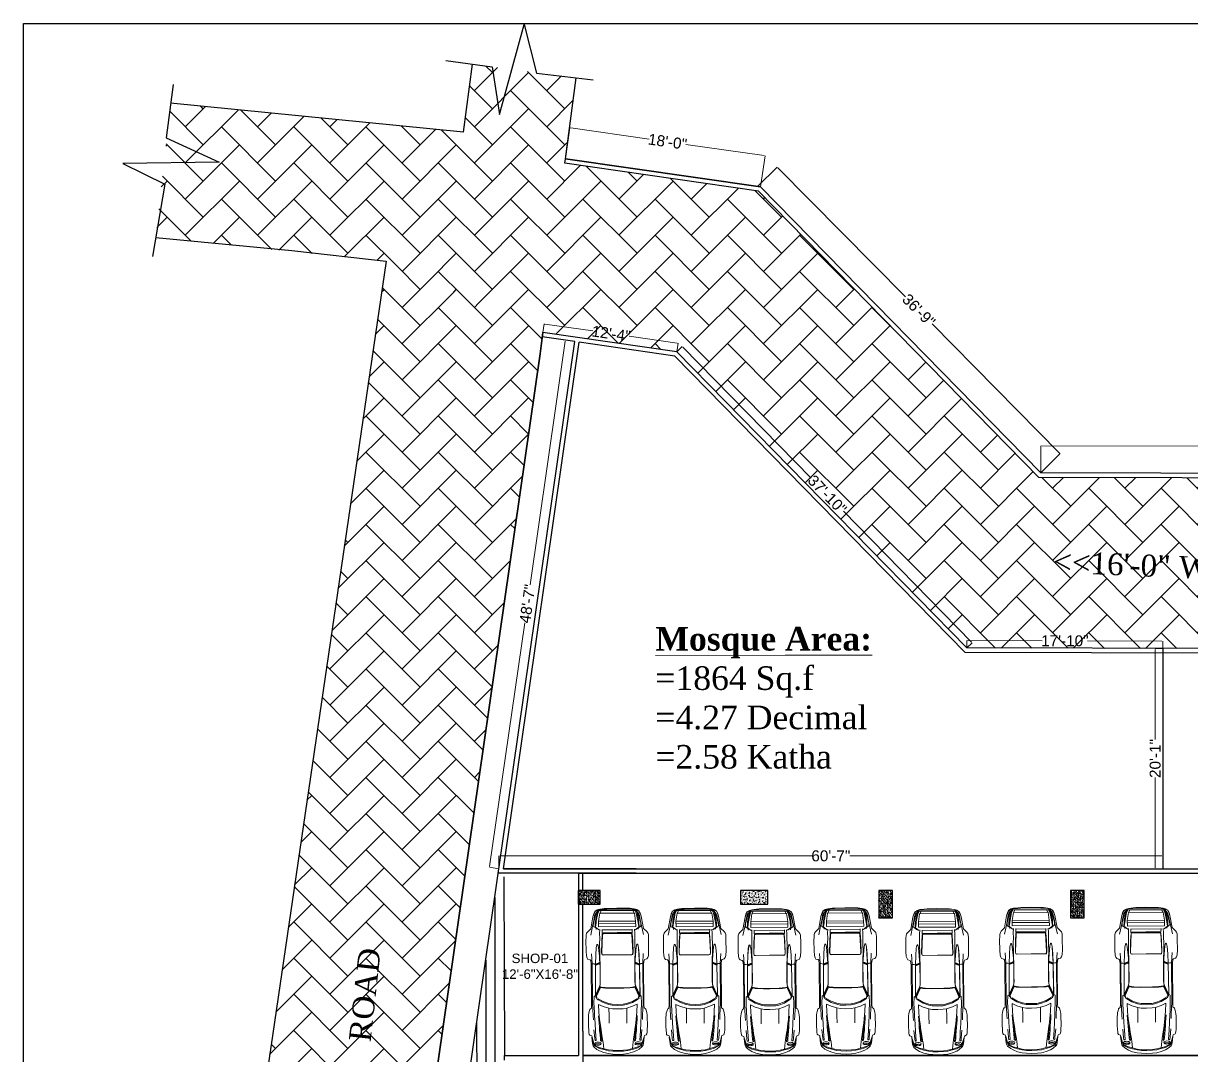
# Model space of a CAD drawing. Header units: inches. Extents: x -3571 to 5466, y -4496 to 5188.
# Drawn here: x 3135 to 4415, y 2149 to 3280 of the extents above; entities that cross this region are included whole.
import ezdxf

# ---------------------------------------------------------------- set-up
doc = ezdxf.new("R2010")
doc.units = ezdxf.units.IN
doc.header["$MEASUREMENT"] = 0
for name, color, linetype, lineweight in [('CLOUMN', 10, 'Continuous', 30), ('high income', 202, 'Continuous', 5), ('P1', 7, 'Continuous', 9), ('Road', 6, 'Continuous', 25), ('text', 7, 'Continuous', 5), ('wall', 250, 'Continuous', 30), ('WALL (I)', 7, 'Continuous', 30)]:
    doc.layers.add(name, color=color, linetype=linetype, lineweight=lineweight)
doc.layers.add('HATCH LIGHT', color=7, linetype='Continuous', lineweight=25, true_color=0x939c9f)
doc.layers.add('Property Limit', color=3, linetype='Continuous')
doc.styles.add('1-2', font='arial.ttf')
doc.styles.add('arial narrow', font='ARIALN.TTF')
doc.styles.add('DIM', font='arial.ttf', dxfattribs={"width": 0.9, "height": 7})
doc.styles.add('style2', font='ARIALN.TTF')
doc.styles.add('TR', font='swisscb.ttf')
doc.linetypes.add('ZIGZAG', pattern='A,0.0001,-0.2,[131,ltypeshp.shx,S=0.2,R=0,X=-0.2,Y=0],-0.4,[131,ltypeshp.shx,S=0.2,R=180,X=0.2,Y=0],-0.2', length=0.8001)
doc.dimstyles.new('STANDARD$0', dxfattribs={"dimscale": 0, "dimtxt": 10, "dimasz": 8, "dimexe": 6, "dimexo": 8, "dimgap": 3, "dimtad": 1, "dimdec": 0, "dimzin": 3, "dimdsep": 46, "dimlunit": 4, "dimtxsty": 'DIM', "dimblk": 'DOTSMALL', "dimcen": 0, "dimclrd": 6, "dimclre": 6, "dimclrt": 256, "dimadec": 0, "dimazin": 0, "dimtfac": 1, "dimtdec": 0, "dimtofl": 0, "dimtmove": 2, "dimatfit": 0, "dimldrblk": 'DOTSMALL', "dimfxl": 1, "dimtolj": 1, "dimtzin": 0, "dimarcsym": 0})
pattern_1 = [(45, (-169097.448, -8831.42), (3e-15, 39.5979797), [84, -28]), (135, (-169077.65, -8811.622), (3e-15, 39.5979797), [84, -28])]
pattern_2 = [(50, (-43240.7433, -66502.532), (3.44284888, -0.30121025), [0.36, -3.96]), (355, (-43240.7433, -66502.532), (-0.6660064, 3.61052224), [0.288, -3.168]), (100.4514445, (-43240.4564, -66502.557), (2.77684246, 3.30931196), [0.30595292, -3.36548214]), (46.1842, (-43240.7433, -66501.572), (5.12275839, -0.79449255), [0.54, -5.94]), (96.6356355, (-43240.3164, -66501.638), (4.48637734, 4.67576928), [0.45892964, -5.04822605]), (351.184164, (-43240.7433, -66501.572), (4.48637734, 4.67576928), [0.432, -4.752]), (21, (-43240.2633, -66501.812), (2.86515385, -1.932570675), [0.36, -3.96]), (326, (-43240.2633, -66501.812), (1.1679136, 3.48072022), [0.288, -3.168]), (71.4514447, (-43240.0245, -66501.973), (4.03306741, 1.54814953), [0.30595291, -3.36548214]), (37.5, (-43240.7433, -66502.5319), (0.058367306, 1.597890498), [0, -3.1296, 0, -3.216, 0, -3.18]), (7.5, (-43240.7433, -66502.5319), (1.26273378, 1.893176217), [0, -1.8336, 0, -3.0576, 0, -1.212]), (327.5, (-43241.8137, -66502.5319), (2.562347694, -0.108263384), [0, -1.2, 0, -3.744, 0, -4.968]), (317.5, (-43242.2937, -66502.5319), (2.79929361, 0.480503915), [0, -1.56, 0, -2.4864, 0, -3.528])]

# ---------------------------------------------------------------- blocks, each defined once
blk = doc.blocks.new('*D16')
at = {"color": 7, "lineweight": 15}
for p, q in [((3728.8, 3131.8), (3733.7, 3165.7)), ((3734.7, 3165.6), (3820.6, 3153.2)), ((3946.5, 3135.2), (3860.5, 3147.5)), ((3942.6, 3101.1), (3947.5, 3135))]:
    blk.add_line(p, q, dxfattribs=at)
at = {"color": 7}
for points in [[(3734.7, 3165.8), (3734.7, 3165.4), (3733.7, 3165.7)], [(3946.5, 3135.4), (3946.5, 3135), (3947.5, 3135)]]:
    blk.add_solid(points, dxfattribs=at)
at = {"layer": 'Defpoints', "color": 0}
for p in [(3728.8, 3131.8), (3947.5, 3135), (3942.6, 3101.1)]:
    blk.add_point(p, dxfattribs=at)
at = {"color": 7, "insert": (3840.6, 3150.4), "char_height": 12, "attachment_point": 5, "rotation": 351.8337, "style": '1-2'}
blk.add_mtext('\\A1;18\'-0"', dxfattribs=at)
blk = doc.blocks.new('*D17')
at = {"color": 7, "lineweight": 15}
for p, q in [((3939.5, 3101.6), (3960.8, 3122.7)), ((3961.5, 3122), (4101.3, 2980.4)), ((4270.2, 2809.4), (4130.4, 2951)), ((4249.5, 2787.7), (4270.9, 2808.7))]:
    blk.add_line(p, q, dxfattribs=at)
at = {"color": 7}
for points in [[(3961.7, 3122.1), (3961.4, 3121.8), (3960.8, 3122.7)], [(4270.3, 2809.6), (4270.1, 2809.3), (4270.9, 2808.7)]]:
    blk.add_solid(points, dxfattribs=at)
at = {"layer": 'Defpoints', "color": 0}
for p in [(3939.5, 3101.6), (4270.9, 2808.7), (4249.5, 2787.7)]:
    blk.add_point(p, dxfattribs=at)
at = {"color": 7, "insert": (4115.9, 2965.7), "char_height": 12, "attachment_point": 5, "rotation": 314.6432, "style": '1-2'}
blk.add_mtext('\\A1;36\'-9"', dxfattribs=at)
blk = doc.blocks.new('*D18')
at = {"layer": 'Defpoints', "color": 0, "ltscale": 2}
for p in [(5038.1, 2815.3), (4249.5, 2787.7), (5038, 2785.6)]:
    blk.add_point(p, dxfattribs=at)
at = {"layer": 'wall', "color": 7, "lineweight": 15, "ltscale": 2}
for p, q in [((4249.5, 2787.7), (4249.6, 2817.4)), ((4250.6, 2817.4), (4623.1, 2816.4)), ((5037.1, 2815.4), (4664.6, 2816.3)), ((5038, 2785.6), (5038.1, 2815.3))]:
    blk.add_line(p, q, dxfattribs=at)
at = {"layer": 'wall', "color": 7, "ltscale": 2}
for points in [[(4250.6, 2817.6), (4250.6, 2817.3), (4249.6, 2817.4)], [(5037.1, 2815.5), (5037.1, 2815.2), (5038.1, 2815.3)]]:
    blk.add_solid(points, dxfattribs=at)
at = {"layer": 'wall', "color": 7, "lineweight": 25, "ltscale": 2, "insert": (4643.9, 2816.4), "char_height": 12, "attachment_point": 5, "rotation": 359.8484, "style": '1-2'}
blk.add_mtext('\\A1;65\'-8"', dxfattribs=at)
blk = doc.blocks.new('*D21')
at = {"color": 7, "lineweight": 15}
for p, q in [((4383.1, 2595.3), (4374.9, 2595.3)), ((4374.9, 2594.3), (4374.9, 2495.5)), ((4374.9, 2355), (4374.9, 2453.8)), ((4383.1, 2354), (4374.9, 2354))]:
    blk.add_line(p, q, dxfattribs=at)
at = {"color": 7}
for points in [[(4374.8, 2594.3), (4375.1, 2594.3), (4374.9, 2595.3)], [(4374.8, 2355), (4375.1, 2355), (4374.9, 2354)]]:
    blk.add_solid(points, dxfattribs=at)
at = {"layer": 'Defpoints', "color": 0}
for p in [(4374.9, 2595.3), (4383.1, 2595.3), (4383.1, 2354)]:
    blk.add_point(p, dxfattribs=at)
at = {"color": 7, "insert": (4374.9, 2474.7), "char_height": 12, "attachment_point": 5, "rotation": 90, "style": '1-2'}
blk.add_mtext('\\A1;20\'-1"', dxfattribs=at)
blk = doc.blocks.new('*D61')
at = {"layer": 'Defpoints', "color": 0, "linetype": 'ByBlock'}
for p in [(3705.4, 2950.8), (3704, 2941.5), (3850.9, 2920.3)]:
    blk.add_point(p, dxfattribs=at)
at = {"layer": 'Property Limit', "color": 7, "linetype": 'ByBlock', "lineweight": 15}
for p, q in [((3704, 2941.5), (3705.4, 2950.8)), ((3706.3, 2950.7), (3758.9, 2943.1)), ((3851.3, 2929.8), (3798.7, 2937.4)), ((3850.9, 2920.3), (3852.3, 2929.7))]:
    blk.add_line(p, q, dxfattribs=at)
at = {"layer": 'Property Limit', "color": 7, "linetype": 'ByBlock'}
for points in [[(3706.4, 2950.8), (3706.3, 2950.5), (3705.4, 2950.8)], [(3851.3, 2930), (3851.3, 2929.6), (3852.3, 2929.7)]]:
    blk.add_solid(points, dxfattribs=at)
at = {"layer": 'Property Limit', "color": 7, "linetype": 'ByBlock', "lineweight": 30, "insert": (3778.8, 2940.2), "char_height": 12, "attachment_point": 5, "rotation": 351.8077, "style": '1-2'}
blk.add_mtext('\\A1;12\'-4"', dxfattribs=at)
blk = doc.blocks.new('*D23')
at = {"color": 7, "lineweight": 15}
for p, q in [((3850.9, 2920.3), (3856.7, 2926)), ((3857.4, 2925.3), (3997.8, 2781.9)), ((4173.7, 2602.2), (4033.3, 2745.6)), ((4168.6, 2595.9), (4174.4, 2601.5))]:
    blk.add_line(p, q, dxfattribs=at)
at = {"color": 7}
for points in [[(3857.5, 2925.4), (3857.3, 2925.2), (3856.7, 2926)], [(4173.8, 2602.4), (4173.6, 2602.1), (4174.4, 2601.5)]]:
    blk.add_solid(points, dxfattribs=at)
at = {"layer": 'Defpoints', "color": 0}
for p in [(3850.9, 2920.3), (4174.4, 2601.5), (4168.6, 2595.9)]:
    blk.add_point(p, dxfattribs=at)
at = {"color": 7, "insert": (4015.6, 2763.8), "char_height": 12, "attachment_point": 5, "rotation": 314.395, "style": '1-2'}
blk.add_mtext('\\A1;37\'-10"', dxfattribs=at)
blk = doc.blocks.new('*D62')
at = {"layer": 'Defpoints', "color": 0, "ltscale": 2}
for p in [(4383.1, 2603.4), (4168.6, 2595.9), (4383.1, 2595.3)]:
    blk.add_point(p, dxfattribs=at)
at = {"layer": 'wall', "color": 7, "lineweight": 15, "ltscale": 2}
for p, q in [((4168.6, 2595.9), (4168.6, 2603.9)), ((4169.6, 2603.9), (4251.1, 2603.7)), ((4382.1, 2603.4), (4300.7, 2603.6)), ((4383.1, 2595.3), (4383.1, 2603.4))]:
    blk.add_line(p, q, dxfattribs=at)
at = {"layer": 'wall', "color": 7, "ltscale": 2}
for points in [[(4169.6, 2604.1), (4169.6, 2603.8), (4168.6, 2603.9)], [(4382.1, 2603.5), (4382.1, 2603.2), (4383.1, 2603.4)]]:
    blk.add_solid(points, dxfattribs=at)
at = {"layer": 'wall', "color": 7, "lineweight": 25, "ltscale": 2, "insert": (4275.9, 2603.6), "char_height": 12, "attachment_point": 5, "rotation": 359.8484, "style": '1-2'}
blk.add_mtext('\\A1;17\'-10"', dxfattribs=at)
blk = doc.blocks.new('*D63')
at = {"color": 7, "lineweight": 15}
for p, q in [((3728.6, 2931.9), (3690.1, 2664.9)), ((3738.9, 2931.4), (3728.7, 2932.9)), ((3645.7, 2356.5), (3684.2, 2623.4)), ((3655.8, 2354), (3645.6, 2355.5))]:
    blk.add_line(p, q, dxfattribs=at)
at = {"color": 7}
for points in [[(3728.4, 2931.9), (3728.7, 2931.9), (3728.7, 2932.9)], [(3645.5, 2356.5), (3645.9, 2356.4), (3645.6, 2355.5)]]:
    blk.add_solid(points, dxfattribs=at)
at = {"layer": 'Defpoints', "color": 0}
for p in [(3728.7, 2932.9), (3738.9, 2931.4), (3655.8, 2354)]:
    blk.add_point(p, dxfattribs=at)
at = {"color": 7, "insert": (3687.1, 2644.2), "char_height": 12, "attachment_point": 5, "rotation": 81.8077, "style": '1-2'}
blk.add_mtext('\\A1;48\'-7"', dxfattribs=at)
blk = doc.blocks.new('*D24')
at = {"layer": 'Defpoints', "color": 0, "ltscale": 2}
for p in [(4383.1, 2368), (3655.8, 2354), (4383.1, 2354)]:
    blk.add_point(p, dxfattribs=at)
at = {"layer": 'wall', "color": 7, "lineweight": 15, "ltscale": 2}
for p, q in [((3655.8, 2354), (3655.8, 2368)), ((3656.8, 2368), (3998.7, 2368)), ((4382.1, 2368), (4040.2, 2368)), ((4383.1, 2354), (4383.1, 2368))]:
    blk.add_line(p, q, dxfattribs=at)
at = {"layer": 'wall', "color": 7, "ltscale": 2}
for points in [[(3656.8, 2368.1), (3656.8, 2367.8), (3655.8, 2368)], [(4382.1, 2368.1), (4382.1, 2367.8), (4383.1, 2368)]]:
    blk.add_solid(points, dxfattribs=at)
at = {"layer": 'wall', "color": 7, "lineweight": 25, "ltscale": 2, "insert": (4019.5, 2368), "char_height": 12, "attachment_point": 5, "rotation": 0.0009, "style": '1-2'}
blk.add_mtext('\\A1;60\'-7"', dxfattribs=at)
blk = doc.blocks.new('car-01')
at = {"layer": 'high income', "linetype": 'ByBlock'}
for p, q in [((-24.7, 141.3), (-23.6, 144.4)), ((-23.8, 144.3), (-24.7, 141.3)), ((-24.2, 134.5), (-21.4, 144.8)), ((-22.7, 146.7), (-23.8, 144.3)), ((-23.6, 144.4), (-22.5, 146.5)), ((-23, 142.1), (-22.4, 143.8)), ((-20.2, 148.3), (-22.7, 146.7)), ((-22.5, 146.5), (-20.2, 148)), ((-22.5, 142.1), (-21.8, 143.8)), ((-22.4, 143.8), (-21.4, 145.3)), ((-22.2, 136.7), (-20.5, 144.7)), ((-21.8, 143.8), (-21.6, 144.1)), ((-21.4, 144.8), (-20.1, 147.2)), ((-21.4, 145.3), (-21, 145.6)), ((-19.6, 144.7), (-21.3, 136.7)), ((-20.5, 144.7), (-19.2, 147.2)), ((-17.7, 149), (-20.2, 148.3)), ((-20.2, 148), (-17.7, 148.7)), ((-20.1, 147.2), (-19.1, 148.1)), ((-18.3, 147.2), (-19.6, 144.7)), ((-19.2, 147.2), (-18.6, 148.1)), ((-19.1, 148.1), (19.1, 148.1)), ((-17.8, 144.7), (-19, 136.5)), ((18.3, 147.2), (-18.3, 147.2)), ((17.8, 144.7), (-17.8, 144.7)), ((-13, 149.6), (-17.7, 149)), ((-17.7, 148.7), (-13.3, 149.2)), ((-16.2, 147.2), (-17.6, 144.8)), ((-13.3, 149.2), (-10.4, 149.3)), ((-10.1, 149.7), (-13, 149.6)), ((-10.4, 149.3), (0, 149.5)), ((0, 149.9), (-10.1, 149.7)), ((0, 149.9), (10.1, 149.7)), ((10.4, 149.3), (0, 149.5)), ((10.1, 149.7), (13, 149.6)), ((13.3, 149.2), (10.4, 149.3)), ((13, 149.6), (17.7, 149)), ((17.7, 148.7), (13.3, 149.2)), ((16.2, 147.2), (17.6, 144.8)), ((17.7, 149), (20.2, 148.3)), ((20.2, 148), (17.7, 148.7)), ((17.8, 144.7), (19, 136.5)), ((18.3, 147.2), (19.6, 144.7)), ((19.2, 147.2), (18.6, 148.1)), ((20.1, 147.2), (19.1, 148.1)), ((20.5, 144.7), (19.2, 147.2)), ((19.6, 144.7), (21.3, 136.7)), ((21.4, 144.8), (20.1, 147.2)), ((20.2, 148.3), (22.7, 146.7)), ((22.5, 146.5), (20.2, 148)), ((22.2, 136.7), (20.5, 144.7)), ((21.4, 145.3), (21, 145.6)), ((22.4, 143.8), (21.4, 145.3)), ((24.2, 134.5), (21.4, 144.8)), ((21.8, 143.8), (21.6, 144.1)), ((22.5, 142.1), (21.8, 143.8)), ((23, 142.1), (22.4, 143.8)), ((23.6, 144.4), (22.5, 146.5)), ((22.7, 146.7), (23.8, 144.3)), ((24.7, 141.3), (23.6, 144.4)), ((23.8, 144.3), (24.7, 141.3)), ((-27, 128.9), (-24.7, 141.3)), ((-25.1, 131.6), (-23.8, 137.5)), ((-24.4, 132.3), (-24.2, 134.5)), ((-23.9, 130.9), (-24.4, 132.3)), ((-23.8, 137.5), (-23, 142.1)), ((-23.6, 138.1), (-23.3, 138.5)), ((-23.3, 138.5), (-22.5, 142.1)), ((-22.5, 130.9), (-22.4, 134.6)), ((-22.4, 134.6), (-22.2, 136.7)), ((-21.6, 134.6), (-22.1, 130.9)), ((-21.3, 136.7), (-21.6, 134.6)), ((19, 134.3), (-19.1, 134.3)), ((-19, 136.5), (-19, 130.9)), ((19, 136.5), (-19, 136.5)), ((19, 136.5), (19, 130.9)), ((21.3, 136.7), (21.6, 134.6)), ((21.6, 134.6), (22.1, 130.9)), ((22.4, 134.6), (22.2, 136.7)), ((22.5, 130.9), (22.4, 134.6)), ((23.3, 138.5), (22.5, 142.1)), ((23.8, 137.5), (23, 142.1)), ((23.6, 138.1), (23.3, 138.5)), ((25.1, 131.6), (23.8, 137.5)), ((23.9, 130.9), (24.4, 132.3)), ((24.4, 132.3), (24.2, 134.5)), ((27, 128.9), (24.7, 141.3)), ((-32.1, 116.9), (-32, 120.2)), ((-32, 120.2), (-31.9, 122.4)), ((-31.9, 122.4), (-31.3, 124.3)), ((-31.3, 124.3), (-30.4, 125.5)), ((-30.4, 125.5), (-27, 128.9)), ((-27.1, 122.5), (-25.1, 131.6)), ((-18.6, 127.6), (-23.9, 130.9)), ((-22.1, 130.9), (-22.5, 130.9)), ((-22.5, 130.9), (-18.7, 127.6)), ((-21.6, 128.2), (-21.6, 129.5)), ((-19, 130.9), (19, 130.9)), ((-18, 124), (-17.8, 128.2)), ((-18, 119.1), (-18, 124)), ((-15.1, 122.9), (-16, 104.4)), ((-15.8, 115.7), (-15.3, 123.3)), ((-15.4, 124.3), (-15.5, 128.1)), ((15.5, 127.6), (-15.4, 127.6)), ((-14.3, 124.7), (-15.4, 124.3)), ((-15.3, 123.3), (-14.9, 123.8)), ((-14.8, 123.4), (-15.1, 122.9)), ((-14.9, 123.8), (-14.3, 124.1)), ((-14.2, 123.7), (-14.8, 123.4)), ((0, 124.8), (-14.3, 124.7)), ((-14.3, 124.1), (-7.5, 124.2)), ((-7.3, 123.8), (-14.2, 123.7)), ((-7.5, 124.2), (0, 124.2)), ((0, 123.8), (-7.3, 123.8)), ((0, 124.8), (14.3, 124.7)), ((7.5, 124.2), (0, 124.2)), ((0, 123.8), (7.3, 123.8)), ((7.3, 123.8), (14.2, 123.7)), ((14.3, 124.1), (7.5, 124.2)), ((14.2, 123.7), (14.8, 123.4)), ((14.3, 124.7), (15.4, 124.3)), ((14.9, 123.8), (14.3, 124.1)), ((14.8, 123.4), (15.1, 122.9)), ((15.3, 123.3), (14.9, 123.8)), ((15.1, 122.9), (16, 104.4)), ((15.8, 115.7), (15.3, 123.3)), ((15.4, 124.3), (15.5, 128.1)), ((18, 124), (17.8, 128.2)), ((18, 119.1), (18, 124)), ((18.6, 127.6), (23.9, 130.9)), ((22.5, 130.9), (18.7, 127.6)), ((21.6, 128.2), (21.6, 129.5)), ((22.1, 130.9), (22.5, 130.9)), ((27.1, 122.5), (25.1, 131.6)), ((30.4, 125.5), (27, 128.9)), ((31.3, 124.3), (30.4, 125.5)), ((31.9, 122.4), (31.3, 124.3)), ((32, 120.2), (31.9, 122.4)), ((32.1, 116.9), (32, 120.2)), ((-32.1, 106.1), (-32.1, 116.9)), ((-21.7, 109.4), (-22.2, 102.1)), ((-21.6, 109.4), (-22.1, 102.1)), ((-21, 112.4), (-21.7, 109.4)), ((-20.9, 112.2), (-21.6, 109.4)), ((-20.7, 112.8), (-21, 112.4)), ((-20.6, 112.6), (-20.9, 112.2)), ((-20.2, 112.9), (-20.7, 112.8)), ((-20.2, 112.6), (-20.6, 112.6)), ((-19.9, 112.6), (-20.2, 112.9)), ((-19.9, 112.4), (-20.2, 112.6)), ((-19.6, 111.6), (-19.9, 112.6)), ((-19.6, 111.5), (-19.9, 112.4)), ((-19.2, 109.5), (-19.6, 111.6)), ((-19.2, 109.5), (-19.6, 111.5)), ((-18.9, 106.4), (-19.2, 109.5)), ((-18.1, 113.4), (-18, 119.1)), ((-18.1, 104.2), (-18.1, 113.4)), ((-16.1, 104.2), (-15.8, 115.7)), ((16.1, 104.2), (15.8, 115.7)), ((18.1, 113.4), (18, 119.1)), ((18.1, 104.2), (18.1, 113.4)), ((18.9, 106.4), (19.2, 109.5)), ((19.2, 109.5), (19.6, 111.6)), ((19.2, 109.5), (19.6, 111.5)), ((19.6, 111.6), (19.9, 112.6)), ((19.6, 111.5), (19.9, 112.4)), ((19.9, 112.6), (20.2, 112.9)), ((19.9, 112.4), (20.2, 112.6)), ((20.2, 112.9), (20.7, 112.8)), ((20.2, 112.6), (20.6, 112.6)), ((20.6, 112.6), (20.9, 112.2)), ((20.7, 112.8), (21, 112.4)), ((20.9, 112.2), (21.6, 109.4)), ((21, 112.4), (21.7, 109.4)), ((21.6, 109.4), (22.1, 102.1)), ((21.7, 109.4), (22.2, 102.1)), ((32.1, 106.1), (32.1, 116.9)), ((-31.8, 101.1), (-32.1, 106.1)), ((-31.1, 98.9), (-31.8, 101.1)), ((-30.2, 97.6), (-31.1, 98.9)), ((-27.9, 97), (-30.2, 97.6)), ((-27.4, 96.3), (-27.9, 97)), ((-26.8, 92.5), (-27.4, 96.3)), ((-25.9, 92.9), (-26.6, 103.3)), ((-22.2, 102.1), (-22.6, 92.4)), ((-22.1, 102.1), (-22.5, 92.4)), ((-18.5, 101), (-18.9, 106.4)), ((-18.2, 97.5), (-18.5, 101)), ((-18, 93.8), (-18.2, 97.5)), ((-17.9, 97.5), (-18.1, 104.2)), ((-17.8, 93.8), (-17.9, 97.5)), ((-15.7, 102.2), (-16.1, 104.2)), ((-16, 104.4), (-15.6, 102.4)), ((-14.5, 101.9), (-15.7, 102.2)), ((-15.6, 102.4), (-14.4, 102)), ((0, 102.1), (-14.5, 101.9)), ((-14.4, 102), (0, 102.1)), ((14.4, 102), (0, 102.1)), ((0, 102.1), (14.5, 101.9)), ((15.6, 102.4), (14.4, 102)), ((14.5, 101.9), (15.7, 102.2)), ((16, 104.4), (15.6, 102.4)), ((15.7, 102.2), (16.1, 104.2)), ((17.8, 93.8), (17.9, 97.5)), ((17.9, 97.5), (18.1, 104.2)), ((18, 93.8), (18.2, 97.5)), ((18.2, 97.5), (18.5, 101)), ((18.5, 101), (18.9, 106.4)), ((22.1, 102.1), (22.5, 92.4)), ((22.2, 102.1), (22.6, 92.4)), ((25.9, 92.9), (26.6, 103.3)), ((26.8, 92.5), (27.4, 96.3)), ((27.4, 96.3), (27.9, 97)), ((27.9, 97), (30.2, 97.6)), ((30.2, 97.6), (31.1, 98.9)), ((31.1, 98.9), (31.8, 101.1)), ((31.8, 101.1), (32.1, 106.1)), ((-25.9, 92.9), (-26.8, 92.5)), ((-26.8, 50.6), (-26.8, 92.5)), ((-25.3, 92.9), (-25.9, 92.9)), ((-25.9, 52.4), (-25.9, 92.9)), ((-24, 92.8), (-25.3, 92.9)), ((-22.9, 92.4), (-24, 92.8)), ((-22.6, 92.4), (-22.9, 92.4)), ((-22.9, 60.4), (-22.6, 92.4)), ((-22.5, 92.4), (-22.8, 60.9)), ((-22.6, 92.4), (-22.5, 92.4)), ((-18, 94.4), (-22.5, 92.6)), ((-18, 93.8), (-22.5, 92)), ((-22.5, 91.3), (-18, 93.1)), ((-17.9, 89.6), (-18, 93.8)), ((-17.9, 78.4), (-17.9, 89.6)), ((-17.7, 89.6), (-17.8, 93.8)), ((-17.7, 78.4), (-17.7, 89.6)), ((17.7, 89.6), (17.8, 93.8)), ((17.7, 78.4), (17.7, 89.6)), ((17.9, 89.6), (18, 93.8)), ((17.9, 78.4), (17.9, 89.6)), ((18, 94.4), (22.5, 92.6)), ((18, 93.8), (22.5, 92)), ((22.5, 91.3), (18, 93.1)), ((22.6, 92.4), (22.5, 92.4)), ((22.5, 92.4), (22.8, 60.9)), ((22.6, 92.4), (22.9, 92.4)), ((22.9, 60.4), (22.6, 92.4)), ((22.9, 92.4), (24, 92.8)), ((24, 92.8), (25.3, 92.9)), ((25.3, 92.9), (25.9, 92.9)), ((25.9, 92.9), (26.8, 92.5)), ((25.9, 52.4), (25.9, 92.9)), ((26.8, 50.6), (26.8, 92.5)), ((-18, 71.7), (-17.9, 74.6)), ((-17.9, 74.6), (-17.9, 78.4)), ((-17.9, 71.7), (-17.7, 74.6)), ((-17.7, 74.6), (-17.7, 78.4)), ((17.7, 74.6), (17.7, 78.4)), ((17.9, 71.7), (17.7, 74.6)), ((17.9, 74.6), (17.9, 78.4)), ((18, 71.7), (17.9, 74.6)), ((-22.9, 60.4), (-24.2, 59.5)), ((-23, 60.4), (-23, 60.4)), ((-22.3, 58.3), (-22.9, 60.4)), ((-22.7, 59.8), (-22.4, 60.7)), ((-18.6, 69.7), (-22.4, 61.4)), ((-22.4, 60.7), (-18.6, 68.9)), ((-18.5, 68.5), (-22.3, 60.2)), ((-22.3, 60.2), (-22.3, 59.2)), ((-21.8, 59.8), (-18, 68.1)), ((-18.2, 70.9), (-18.6, 69.7)), ((-18.6, 68.9), (-18.4, 69.5)), ((-18.2, 69), (-18.5, 68.5)), ((-18.4, 69.5), (-18.2, 70.1)), ((-18, 71.7), (-18.2, 70.9)), ((-18.2, 70.1), (-17.9, 71.7)), ((-17.6, 69.3), (-18.2, 69)), ((-18, 68.1), (-17.7, 68.6)), ((-17.7, 68.6), (-17.3, 68.8)), ((-16.5, 69.1), (-17.6, 69.3)), ((-17.3, 68.8), (-16.4, 68.5)), ((-15.1, 68.8), (-16.5, 69.1)), ((-16.4, 68.5), (-15.1, 68.3)), ((-12.7, 68.5), (-15.1, 68.8)), ((-15.1, 68.3), (-12.6, 68.1)), ((-12.7, 68.5), (-6.4, 68.2)), ((-12.6, 68.1), (-6.4, 67.9)), ((-6.4, 68.2), (0, 68.2)), ((-6.4, 67.9), (0, 67.9)), ((6.4, 68.2), (0, 68.2)), ((6.4, 67.9), (0, 67.9)), ((12.7, 68.5), (6.4, 68.2)), ((12.6, 68.1), (6.4, 67.9)), ((15.1, 68.3), (12.6, 68.1)), ((12.7, 68.5), (15.1, 68.8)), ((15.1, 68.8), (16.5, 69.1)), ((16.4, 68.5), (15.1, 68.3)), ((17.3, 68.8), (16.4, 68.5)), ((16.5, 69.1), (17.6, 69.3)), ((17.7, 68.6), (17.3, 68.8)), ((17.6, 69.3), (18.2, 69)), ((18, 68.1), (17.7, 68.6)), ((18.2, 70.1), (17.9, 71.7)), ((18, 71.7), (18.2, 70.9)), ((21.8, 59.8), (18, 68.1)), ((18.2, 70.9), (18.6, 69.7)), ((18.4, 69.5), (18.2, 70.1)), ((18.2, 69), (18.5, 68.5)), ((18.6, 68.9), (18.4, 69.5)), ((18.5, 68.5), (22.3, 60.2)), ((18.6, 69.7), (22.4, 61.4)), ((22.4, 60.7), (18.6, 68.9)), ((22.3, 58.3), (22.9, 60.4)), ((22.3, 60.2), (22.3, 59.2)), ((22.7, 59.8), (22.4, 60.7)), ((22.9, 60.4), (24.2, 59.5)), ((23, 60.4), (23, 60.4)), ((-27, 47.4), (-26.8, 50.6)), ((-25.9, 52.4), (-25.7, 46.6)), ((-24.4, 52.5), (-24.2, 59.5)), ((-24, 43.4), (-24.4, 52.5)), ((-22.3, 59.2), (-22.3, 58.3)), ((-21.7, 58.6), (-21.8, 59.8)), ((-20.2, 56.2), (-21.8, 57.5)), ((-21, 57.7), (-21.7, 58.6)), ((-15.1, 54.2), (-20.2, 57.2)), ((-15.1, 53.1), (-20.2, 56.2)), ((-19.5, 43.4), (-19.9, 51.4)), ((-19.9, 51.4), (-15.1, 49.1)), ((-15.1, 54.2), (-15.1, 54.2)), ((-9.1, 52.2), (-15.1, 54.2)), ((-9.1, 51.1), (-15.1, 53.1)), ((-15.1, 49.1), (-9.1, 47.3)), ((-5.6, 51.4), (-9.1, 52.2)), ((-5.6, 50.3), (-9.1, 51.1)), ((0, 51.2), (-5.6, 51.4)), ((0, 50.1), (-5.6, 50.3)), ((0, 51.2), (5.6, 51.4)), ((0, 50.1), (5.6, 50.3)), ((5.6, 51.4), (9.1, 52.2)), ((5.6, 50.3), (9.1, 51.1)), ((9.1, 52.2), (15.1, 54.2)), ((9.1, 51.1), (15.1, 53.1)), ((15.1, 49.1), (9.1, 47.3)), ((15.1, 54.2), (20.2, 57.2)), ((15.1, 53.1), (20.2, 56.2)), ((15.1, 54.2), (15.1, 54.2)), ((19.9, 51.4), (15.1, 49.1)), ((19.5, 43.4), (19.9, 51.4)), ((20.2, 56.2), (21.8, 57.5)), ((21, 57.7), (21.7, 58.6)), ((21.7, 58.6), (21.8, 59.8)), ((22.3, 59.2), (22.3, 58.3)), ((24, 43.4), (24.4, 52.5)), ((24.4, 52.5), (24.2, 59.5)), ((25.9, 52.4), (25.7, 46.6)), ((27, 47.4), (26.8, 50.6)), ((-30.2, 29.5), (-30.1, 38)), ((-30.1, 38), (-30, 40.4)), ((-30, 40.4), (-29.7, 42.4)), ((-29.7, 42.4), (-29.3, 44)), ((-29.3, 44), (-28.6, 46.2)), ((-28.6, 46.2), (-28.1, 46.9)), ((-28.1, 46.9), (-27, 47.4)), ((-25.7, 46.6), (-25.3, 39.7)), ((-25.3, 39.7), (-25.1, 35.6)), ((-23.8, 39.7), (-24, 43.4)), ((-23.4, 32), (-23.8, 39.7)), ((-19.6, 35.8), (-19.9, 39.7)), ((-18.8, 35.8), (-19.5, 43.4)), ((-9.1, 47.3), (-9.1, 39.7)), ((-9.1, 47.3), (-5.6, 46.7)), ((-9.1, 39.7), (-9.1, 32)), ((-5.6, 46.7), (0, 46.5)), ((5.6, 46.7), (0, 46.5)), ((9.1, 47.3), (5.6, 46.7)), ((9.1, 47.3), (9.1, 39.7)), ((9.1, 39.7), (9.1, 32)), ((18.8, 35.8), (19.5, 43.4)), ((19.6, 35.8), (19.9, 39.7)), ((23.4, 32), (23.8, 39.7)), ((23.8, 39.7), (24, 43.4)), ((25.3, 39.7), (25.1, 35.6)), ((25.7, 46.6), (25.3, 39.7)), ((28.1, 46.9), (27, 47.4)), ((28.6, 46.2), (28.1, 46.9)), ((29.3, 44), (28.6, 46.2)), ((29.7, 42.4), (29.3, 44)), ((30, 40.4), (29.7, 42.4)), ((30.1, 38), (30, 40.4)), ((30.2, 29.5), (30.1, 38)), ((-30, 24.5), (-30.2, 29.5)), ((-29.8, 22.5), (-30, 24.5)), ((-24.6, 25.2), (-23.8, 16.5)), ((-22.9, 23.7), (-23.4, 32)), ((-19.3, 32), (-19.6, 35.8)), ((-19.1, 28.2), (-19.3, 32)), ((-18.8, 24.1), (-19.1, 28.2)), ((-18.3, 32), (-18.8, 35.8)), ((-18.4, 20), (-18.8, 24.1)), ((-18.6, 30.1), (-18, 24.7)), ((-17.4, 25.4), (-18.3, 32)), ((-18, 24.7), (-17.5, 21)), ((-16.9, 22.2), (-17.4, 25.4)), ((16.9, 22.2), (17.4, 25.4)), ((17.4, 25.4), (18.3, 32)), ((18, 24.7), (17.5, 21)), ((18.6, 30.1), (18, 24.7)), ((18.3, 32), (18.8, 35.8)), ((18.4, 20), (18.8, 24.1)), ((18.8, 24.1), (19.1, 28.2)), ((19.1, 28.2), (19.3, 32)), ((19.3, 32), (19.6, 35.8)), ((22.9, 23.7), (23.4, 32)), ((24.6, 25.2), (23.8, 16.5)), ((29.8, 22.5), (30, 24.5)), ((30, 24.5), (30.2, 29.5)), ((-29.5, 20.7), (-29.8, 22.5)), ((-29, 19.9), (-29.5, 20.7)), ((-27, 19.1), (-29, 19.9)), ((-26.7, 17.7), (-27, 19.1)), ((-26.1, 11.2), (-26.8, 17.7)), ((-24.8, 11.5), (-26.7, 17.7)), ((-25.4, 11.7), (-26.6, 16.2)), ((-23.8, 16.5), (-23.6, 14.3)), ((-23.6, 14.3), (-22.3, 14.4)), ((-22.9, 12.4), (-23.6, 12)), ((-22.6, 19.3), (-22.9, 23.7)), ((-21.7, 12.7), (-22.9, 12.4)), ((-22.3, 14.4), (-22.6, 19.3)), ((-20.6, 12.8), (-21.7, 12.7)), ((-19.5, 12.7), (-20.6, 12.8)), ((-18.4, 12.4), (-19.5, 12.7)), ((-18.1, 16.4), (-18.4, 20)), ((-17.7, 12), (-18.4, 12.4)), ((-17.9, 14.4), (-18.1, 16.4)), ((-16.7, 13.4), (-17.9, 14.4)), ((-17.5, 21), (-17.1, 17.2)), ((-17.1, 17.2), (-16.7, 13.4)), ((-15.8, 15.3), (-16.9, 22.2)), ((-15.4, 12.6), (-15.8, 15.3)), ((-14.7, 5.9), (-15.4, 12.6)), ((14.7, 5.9), (15.4, 12.6)), ((15.4, 12.6), (15.8, 15.3)), ((15.8, 15.3), (16.9, 22.2)), ((17.1, 17.2), (16.7, 13.4)), ((16.7, 13.4), (17.9, 14.4)), ((17.5, 21), (17.1, 17.2)), ((17.7, 12), (18.4, 12.4)), ((17.9, 14.4), (18.1, 16.4)), ((18.1, 16.4), (18.4, 20)), ((18.4, 12.4), (19.5, 12.7)), ((19.5, 12.7), (20.6, 12.8)), ((20.6, 12.8), (21.7, 12.7)), ((21.7, 12.7), (22.9, 12.4)), ((22.3, 14.4), (22.6, 19.3)), ((23.6, 14.3), (22.3, 14.4)), ((22.6, 19.3), (22.9, 23.7)), ((22.9, 12.4), (23.6, 12)), ((23.8, 16.5), (23.6, 14.3)), ((24.8, 11.5), (26.7, 17.7)), ((25.4, 11.7), (26.6, 16.2)), ((26.1, 11.2), (26.8, 17.7)), ((26.7, 17.7), (27, 19.1)), ((27, 19.1), (29, 19.9)), ((29, 19.9), (29.5, 20.7)), ((29.5, 20.7), (29.8, 22.5)), ((-25.5, 9.1), (-26.1, 11.2)), ((-24.8, 7.9), (-25.5, 9.1)), ((-24.4, 9.5), (-25.4, 11.7)), ((-23.6, 9.2), (-24.8, 11.5)), ((-21.7, 5.3), (-24.8, 7.9)), ((-23.5, 8.5), (-24.4, 9.5)), ((-23.6, 12), (-23.9, 11.4)), ((-23.9, 11.4), (-23.6, 10.3)), ((-23.3, 10.6), (-23.6, 10.3)), ((-23.6, 10.3), (-23.3, 10.1)), ((-21.3, 8), (-23.6, 9.2)), ((-19, 6.2), (-23.5, 8.5)), ((-22.7, 10.9), (-23.3, 10.6)), ((-23.3, 10.1), (-22.7, 9.8)), ((-21.8, 11), (-22.7, 10.9)), ((-22.7, 9.8), (-21.7, 9.7)), ((-20.6, 11.1), (-21.8, 11)), ((-21.8, 11), (-20.6, 10.8)), ((-21.7, 9.7), (-20.6, 9.6)), ((-19, 3.8), (-21.7, 5.3)), ((-19, 7.1), (-21.3, 8)), ((-19.4, 11), (-20.6, 11.1)), ((-20.6, 10.8), (-19.4, 11)), ((-20.6, 9.6), (-19.4, 9.7)), ((-18.5, 10.9), (-19.4, 11)), ((-19.4, 9.7), (-18.5, 9.8)), ((-14.7, 5.9), (-19, 7.1)), ((-14.7, 5), (-19, 6.2)), ((-14.7, 2), (-19, 3.8)), ((-17.9, 10.6), (-18.5, 10.9)), ((-18.5, 9.8), (-17.8, 10.1)), ((-17.6, 10.3), (-17.9, 10.6)), ((-17.8, 10.1), (-17.6, 10.3)), ((-17.4, 11.4), (-17.7, 12)), ((-17.6, 10.3), (-17.4, 11.4)), ((-10, 4.7), (-14.7, 5.9)), ((-10, 3.8), (-14.7, 5)), ((-10, 0.8), (-14.7, 2)), ((-5.6, 4.2), (-10, 4.7)), ((-5.6, 3.3), (-10, 3.8)), ((-5.6, 0.3), (-10, 0.8)), ((0, 3.9), (-5.6, 4.2)), ((0, 3.1), (-5.6, 3.3)), ((0, 0), (-5.6, 0.3)), ((0, 3.9), (5.6, 4.2)), ((0, 3.1), (5.6, 3.3)), ((0, 0), (5.6, 0.3)), ((5.6, 4.2), (10, 4.7)), ((5.6, 3.3), (10, 3.8)), ((5.6, 0.3), (10, 0.8)), ((10, 4.7), (14.7, 5.9)), ((10, 3.8), (14.7, 5)), ((10, 0.8), (14.7, 2)), ((14.7, 5.9), (19, 7.1)), ((14.7, 5), (19, 6.2)), ((14.7, 2), (19, 3.8)), ((17.4, 11.4), (17.7, 12)), ((17.6, 10.3), (17.4, 11.4)), ((17.6, 10.3), (17.9, 10.6)), ((17.8, 10.1), (17.6, 10.3)), ((18.5, 9.8), (17.8, 10.1)), ((17.9, 10.6), (18.5, 10.9)), ((18.5, 10.9), (19.4, 11)), ((19.4, 9.7), (18.5, 9.8)), ((19, 6.2), (23.5, 8.5)), ((19, 7.1), (21.3, 8)), ((19, 3.8), (21.7, 5.3)), ((19.4, 11), (20.6, 11.1)), ((20.6, 10.8), (19.4, 11)), ((20.6, 9.6), (19.4, 9.7)), ((20.6, 11.1), (21.8, 11)), ((21.8, 11), (20.6, 10.8)), ((21.7, 9.7), (20.6, 9.6)), ((21.3, 8), (23.6, 9.2)), ((22.7, 9.8), (21.7, 9.7)), ((21.7, 5.3), (24.8, 7.9)), ((21.8, 11), (22.7, 10.9)), ((22.7, 10.9), (23.3, 10.6)), ((23.3, 10.1), (22.7, 9.8)), ((23.3, 10.6), (23.6, 10.3)), ((23.6, 10.3), (23.3, 10.1)), ((23.5, 8.5), (24.4, 9.5)), ((23.6, 12), (23.9, 11.4)), ((23.6, 9.2), (24.8, 11.5)), ((23.9, 11.4), (23.6, 10.3)), ((24.4, 9.5), (25.4, 11.7)), ((24.8, 7.9), (25.5, 9.1)), ((25.5, 9.1), (26.1, 11.2))]:
    blk.add_line(p, q, dxfattribs=at)

msp = doc.modelspace()

# ---------------------------------------------------------------- hatches: boundary and pattern name
at = {"lineweight": 25, "ltscale": 2}
h = msp.add_hatch(dxfattribs=at)
h.set_pattern_fill('AR-HBONE', color=0, scale=7, style=0)
h.set_pattern_definition(pattern_1)
h.paths.add_polyline_path([(5033.23447, 2780.58429), (4247.44053, 2782.66403), (3940.22406, 3096.43829), (3728.07312, 3126.88303), (3727.78538, 3131.97555), (3740.48057, 3220.44067), (3627.20424, 3235.26596), (3616.97621, 3161.0549), (3296.17799, 3192.72151), (3279.78613, 3045.66554), (3532.12354, 3019.43522), (3704.01013, 2941.48804), (3850.93716, 2920.33572), (4168.61969, 2595.87199), (4733.37255, 2593.91653), (4754.06812, 2590.54198), (4785.21507, 2578.89593), (4811.09932, 2561.52744), (4823.97897, 2547.03292)])
h = msp.add_hatch(dxfattribs=at)
h.set_pattern_fill('AR-HBONE', color=0, scale=7, style=0)
h.set_pattern_definition(pattern_1)
h.paths.add_polyline_path([(3703.29765, 2936.53906), (3704.01013, 2941.48804), (3532.12354, 3019.43522), (3281.65549, 1312.44703), (3169.53816, 823.17804), (3308.71534, 763.36583), (3436.33097, 1278.59029), (3466.59835, 1292.37873), (3550.8999, 1877.14029)])
at = {"layer": 'HATCH LIGHT', "linetype": 'Continuous'}
h = msp.add_hatch(dxfattribs=at)
h.set_pattern_fill('AR-CONC,_O', color=256, scale=0.48)
h.set_pattern_definition(pattern_2)
h.paths.add_polyline_path([(3742.79459, 2329.98772), (3742.79459, 2314.98772), (3766.79459, 2314.98772), (3766.79459, 2329.98772)])
h = msp.add_hatch(dxfattribs=at)
h.set_pattern_fill('AR-CONC,_O', color=256, scale=0.48)
h.set_pattern_definition(pattern_2)
h.paths.add_polyline_path([(3950.43486, 2314.98772), (3950.43486, 2329.98772), (3920.43486, 2329.98772), (3920.43486, 2314.98772)])
h = msp.add_hatch(dxfattribs=at)
h.set_pattern_fill('AR-CONC,_O', color=256, scale=0.48)
h.set_pattern_definition(pattern_2)
h.paths.add_polyline_path([(4086.98421, 2329.98772), (4071.98421, 2329.98772), (4071.98421, 2299.98772), (4086.98421, 2299.98772)])
h = msp.add_hatch(dxfattribs=at)
h.set_pattern_fill('AR-CONC,_O', color=256, scale=0.48)
h.set_pattern_definition(pattern_2)
h.paths.add_polyline_path([(4297.20889, 2329.98772), (4282.20889, 2329.98772), (4282.20889, 2299.98772), (4297.20889, 2299.98772)])

# ---------------------------------------------------------------- linework, layer by layer
for p, q in [((3616.97606, 3161.05492), (3296.17784, 3192.72153)), ((3616.97599, 3161.05554), (3296.17792, 3192.72214)), ((3728.78322, 3131.83235), (3942.61126, 3101.14694)), ((3942.61126, 3101.14694), (4249.54789, 2787.65849)), ((3502.23063, 1287.24854), (3738.93188, 2931.40899)), ((3738.93188, 2931.40899), (3703.29849, 2936.53894)), ((3850.93701, 2920.33574), (3704.01097, 2941.48792)), ((3660.85672, 2353.99904), (3743.88086, 2930.69651)), ((3848.54878, 2915.62801), (3743.88086, 2930.69651)), ((4168.61954, 2595.87201), (3850.93701, 2920.33574)), ((4168.61954, 2595.87201), (3850.93701, 2920.33574)), ((4168.61954, 2595.87201), (3850.93701, 2920.33574)), ((4166.51208, 2590.87752), (3848.54878, 2915.62801)), ((4683.12691, 2589.52158), (4166.51208, 2590.87752)), ((4680.20773, 2594.518), (4168.61954, 2595.87201)), ((4680.20773, 2594.518), (4168.61954, 2595.87201)), ((4680.17428, 2594.48455), (4168.61954, 2595.87201)), ((4383.09707, 2595.30435), (4383.09689, 2354.01113)), ((3806.12588, 2348.99904), (3655.08534, 2348.99904)), ((3806.12588, 2353.99904), (3660.85672, 2353.99904)), ((3660.85731, 2354.00319), (4796.47457, 2354.00319)), ((3742.88965, 2348.99904), (4768.71878, 2348.99904)), ((3742.88965, 2348.99904), (3742.88965, 2329.98772)), ((3742.88965, 2314.98772), (3742.88965, 2149.17803)), ((3661.79345, 2149.17803), (3742.88965, 2149.17803)), ((3747.88965, 2149.17803), (3766.88965, 2149.17803))]:
    msp.add_line(p, q)
at = {"color": 0, "lineweight": 30, "ltscale": 2}
msp.add_line((3728.07297, 3126.88305), (3728.81906, 3131.82659), dxfattribs=at)
at = {"color": 4, "linetype": 'ZIGZAG', "ltscale": 15}
msp.add_line((3661.22265, 2344.99904), (3661.79345, 2149.17803), dxfattribs=at)
at = {"color": 0, "lineweight": 25, "ltscale": 2}
for p, q in [((3747.88965, 2329.98772), (3747.88965, 2348.99904)), ((3651.26012, 2322.42851), (3651.78173, 1952.6626)), ((3747.88965, 2175.93012), (3747.88965, 2314.98772)), ((3641.35715, 2253.64103), (3641.77869, 1954.80557)), ((3631.45417, 2184.85356), (3631.77253, 1959.16788)), ((3747.88965, 2175.93012), (3747.88965, 2016.71196)), ((3661.79345, 2144.17803), (3661.79345, 2149.17803))]:
    msp.add_line(p, q, dxfattribs=at)
msp.add_lwpolyline([(3134.8017, 3280.10818), (5170.47411, 3280.10818), (5170.47411, 221.88766), (3134.8017, 221.88766)], close=True, dxfattribs=at)
for points in [[(3597.75012, 3239.32249), (3648.42651, 3232.33809), (3656.37535, 3180.31475), (3683.53086, 3278.87067), (3697.05286, 3225.61562), (3759.13499, 3218.21776)], [(3616.97591, 3161.05493), (3626.78069, 3235.32139)], [(3616.97606, 3161.05492), (3626.78083, 3235.32137)], [(3298.87236, 3213.14162), (3291.16327, 3154.72231), (3349.35478, 3128.06648), (3243.79124, 3126.62472), (3289.97484, 3103.90484), (3276.14234, 3024.83996)], [(3298.87242, 3213.141), (3291.16333, 3154.72168), (3349.35484, 3128.06585), (3243.7913, 3126.62409), (3289.9749, 3103.90421), (3276.1424, 3024.83933)], [(3728.78229, 3131.83186), (3728.78242, 3131.83286), (3740.48056, 3220.44067)], [(3728.78236, 3131.83348), (3740.48042, 3220.44069)], [(3704.01097, 2941.48792), (3700.97, 2918.12192), (3466.59919, 1292.37863), (3747.09485, 1257.19921), (3710.52841, 1100.18131), (3637.73461, 773.10204), (3587.69138, 438.00118), (3568.06792, 339.5354), (5068.62331, 254.55296), (5047.68796, 464.75662), (5012.61309, 798.72782), (4975.46796, 1095.66578), (5004.38467, 1096.39015), (5001.94859, 1120.57621), (4985.21645, 1267.89245), (4967.14398, 1408.43408), (5104.90179, 1436.10913), (5092.0468, 1671.08), (5056.24432, 2371.51259), (5050.35277, 2514.8267), (5038.01225, 2785.57105), (4249.54795, 2787.65786), (3942.61132, 3101.14631), (3728.78328, 3131.83172)], [(3502.32422, 1287.89865), (3747.09478, 1257.19983), (3710.52835, 1100.18193), (3637.73455, 773.10267), (3587.69132, 438.00181), (3568.06786, 339.53602), (5068.62324, 254.55359), (5047.6879, 464.75725), (5012.61303, 798.72845), (4975.4679, 1095.66641), (5004.38461, 1096.39078), (5001.94853, 1120.57683), (4985.21639, 1267.89307), (4967.14392, 1408.4347), (5104.90173, 1436.10976), (5092.04674, 1671.08062), (5056.24426, 2371.51322), (5050.35271, 2514.82732), (5038.01218, 2785.57168), (4249.54789, 2787.65849), (3942.61126, 3101.14694), (3728.78322, 3131.83235)], [(4834.08018, 272.84471), (5063.0684, 259.87619), (5042.71384, 464.24836), (5007.64555, 798.15695), (4969.82096, 1100.52652), (4998.86945, 1101.25419), (4996.97688, 1120.04414), (4980.25251, 1267.29205), (4961.59041, 1412.41892), (5099.67271, 1440.15917), (5087.05372, 1670.81643), (5051.2495, 2371.2829), (5045.35738, 2514.6108), (5033.23432, 2780.58431), (4247.44038, 2782.66405), (3940.22391, 3096.43831), (3728.07297, 3126.88305)], [(3466.59806, 1292.37776), (3700.96901, 2918.12205), (3704.00998, 2941.48806)], [(4768.71878, 2016.73811), (4768.71878, 2149.17803), (3747.88965, 2149.17803), (3747.88965, 2016.72264)]]:
    msp.add_lwpolyline(points)
msp.add_lwpolyline([(3747.88965, 2149.17803), (4768.71878, 2149.17803)], dxfattribs=at)
at = {"layer": 'CLOUMN', "color": 1, "ltscale": 85}
for points in [[(3742.79459, 2329.98772), (3742.79459, 2314.98772), (3766.79459, 2314.98772), (3766.79459, 2329.98772)], [(3950.43486, 2314.98772), (3950.43486, 2329.98772), (3920.43486, 2329.98772), (3920.43486, 2314.98772)], [(4086.98421, 2329.98772), (4071.98421, 2329.98772), (4071.98421, 2299.98772), (4086.98421, 2299.98772)], [(4297.20889, 2329.98772), (4282.20889, 2329.98772), (4282.20889, 2299.98772), (4297.20889, 2299.98772)]]:
    msp.add_lwpolyline(points, close=True, dxfattribs=at)
at = {"layer": 'Road', "color": 0, "lineweight": 30}
msp.add_lwpolyline([(3279.7858, 3045.66557), (3429.07906, 3031.15937), (3532.12348, 3019.43585), (3281.65527, 1312.44768), (3169.53801, 823.17806)], dxfattribs=at)
at = {"layer": 'Road', "lineweight": 30}
msp.add_lwpolyline([(3279.7857, 3045.66496), (3429.07912, 3031.15874), (3532.12354, 3019.43522), (3281.65533, 1312.44705)], dxfattribs=at)

# ---------------------------------------------------------------- block references
at = {"layer": 'wall', "xscale": -1.069034999992371, "yscale": 1.069034999993164, "zscale": 1.069034999998956, "rotation": 0.4717588788274263}
for p in [(3786.52921, 2150.5822), (3871.34919, 2150.5822), (3953.20092, 2149.94424), (4036.32914, 2150.91622), (4137.10141, 2149.9851), (4239.78618, 2151.47849), (4365.84584, 2151.4267)]:
    msp.add_blockref('car-01', p, dxfattribs=at)

# ---------------------------------------------------------------- texts
at = {"layer": 'P1', "color": 0, "insert": (3827.22045, 2618.74468), "char_height": 25.8467745, "width": 293.3048556, "attachment_point": 1, "rotation": 0.02515331, "style": 'TR'}
msp.add_mtext('{\\fTimes New Roman|b1|i0|c0|p18;\\LMosque Area:\\P\\fTimes New Roman|b0|i0|c0|p18;\\l=1864 Sq.f\\P=4.27 Decimal\\P=2.58 Katha}', dxfattribs=at)
at = {"layer": 'text', "char_height": 24, "attachment_point": 1, "style": 'style2'}
for s, insert, width, rotation in [('{\\fTimes New Roman|b0|i0|c0|p18;<<16\'-0" WIDTH ROAD>>}', (4263.77896, 2702.45129), 410.8173213, 357.56606462), ('{\\fTimes New Roman|b0|i0|c0|p18;ROAD}', (3491.32207, 2166.156), 293.1835159, 83.68517827), ('{\\fTimes New Roman|b0|i0|c0|p18;ROAD}', (3491.32213, 2166.15538), 293.1835159, 83.68517827)]:
    msp.add_mtext(s, dxfattribs=dict(at, insert=insert, width=width, rotation=rotation))
at = {"layer": 'WALL (I)', "lineweight": 30, "insert": (3700.77698, 2233.14664), "char_height": 10.368, "width": 245.1881578, "attachment_point": 8, "style": 'arial narrow'}
msp.add_mtext('{\\fArial|b0|i0|c0|p34;SHOP-01\\P12\'-6"X16\'-8"}', dxfattribs=at)

# ---------------------------------------------------------------- dimensions: what is measured, and where the dimension line sits
for p1, p2, distance, picture, middle in [((3728.81906, 3131.82659), (3942.61126, 3101.14694), 34.24939, '*D16', (3840.58018, 3150.38886)), ((3939.49904, 3101.59294), (4249.54789, 2787.65849), 29.99579, '*D17', (4115.86536, 2965.70345)), ((3655.8052, 2353.99927), (3738.93188, 2931.40899), 10.33906, '*D63', (3687.13498, 2644.1774)), ((3850.93701, 2920.33574), (4168.61954, 2595.87201), 8.08986, '*D23', (4015.55875, 2763.76354))]:
    dim = msp.add_aligned_dim(p1=p1, p2=p2, distance=distance, dimstyle='STANDARD$0', override={"dimscale": 1, "dimtxt": 12, "dimasz": 1, "dimexe": 0, "dimexo": 0, "dimgap": 0.09, "dimtad": 0, "dimtxsty": '1-2', "dimclrd": 7, "dimclre": 7, "dimclrt": 7, "dimatfit": 3, "dimlwd": 15, "dimlwe": 15})
    dim.commit()
    dim.dimension.update_dxf_attribs({"geometry": picture, "text_midpoint": middle})
dim = msp.add_linear_dim(base=(4374.93691, 2595.30435), p1=(4383.09689, 2353.99609), p2=(4383.09707, 2595.30435), angle=90, dimstyle='STANDARD$0', override={"dimscale": 1, "dimtxt": 12, "dimasz": 1, "dimexe": 0, "dimexo": 0, "dimgap": 0.09, "dimtad": 0, "dimtxsty": '1-2', "dimclrd": 7, "dimclre": 7, "dimclrt": 7, "dimatfit": 3, "dimlwd": 15, "dimlwe": 15})
dim.commit()
dim.dimension.update_dxf_attribs({"geometry": '*D21', "text_midpoint": (4374.93691, 2474.65022)})
at = {"layer": 'Property Limit', "linetype": 'ByBlock', "lineweight": 30}
dim = msp.add_aligned_dim(p1=(3850.93701, 2920.33574), p2=(3704.01097, 2941.48792), distance=-9.43002, dimstyle='STANDARD$0', override={"dimscale": 1, "dimtxt": 12, "dimasz": 1, "dimexe": 0, "dimexo": 0, "dimgap": 0.09, "dimtad": 0, "dimtxsty": '1-2', "dimclrd": 7, "dimclre": 7, "dimclrt": 7, "dimatfit": 3, "dimlwd": 15, "dimlwe": 15}, dxfattribs=at)
dim.commit()
dim.dimension.update_dxf_attribs({"geometry": '*D61', "text_midpoint": (3778.81773, 2940.24562)})
at = {"layer": 'wall', "color": 0, "lineweight": 25, "ltscale": 2}
for p1, p2, distance, picture, middle in [((4249.54795, 2787.65786), (5038.01221, 2785.57102), 29.77756, '*D18', (4643.8589, 2816.3919)), ((4168.61954, 2595.87201), (4383.10052, 2595.30435), 8.0492, '*D62', (4275.88133, 2603.63735)), ((3655.8052, 2353.99927), (4383.09689, 2354.01113), 13.96482, '*D24', (4019.45082, 2367.97002))]:
    dim = msp.add_aligned_dim(p1=p1, p2=p2, distance=distance, dimstyle='STANDARD$0', override={"dimscale": 1, "dimtxt": 12, "dimasz": 1, "dimexe": 0, "dimexo": 0, "dimgap": 0.09, "dimtad": 0, "dimtxsty": '1-2', "dimclrd": 7, "dimclre": 7, "dimclrt": 7, "dimatfit": 3, "dimlwd": 15, "dimlwe": 15}, dxfattribs=at)
    dim.commit()
    dim.dimension.update_dxf_attribs({"geometry": picture, "text_midpoint": middle})

doc.saveas('drawing.dxf')
